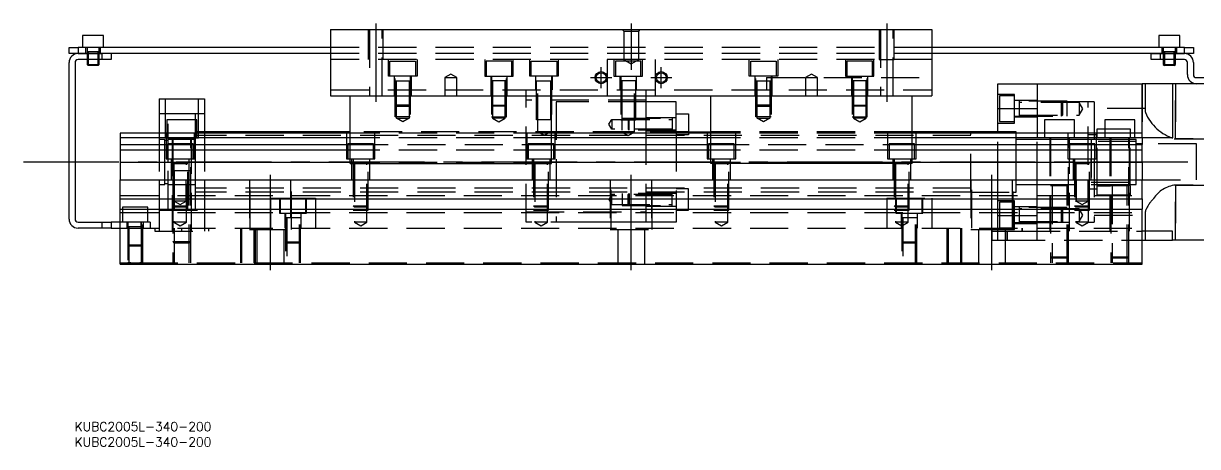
# Model space of a CAD drawing. Extents: x -15 to 582, y -307 to 112.
# Drawn here: x -15.2 to 375.4, y -307.1 to -166.6 of the extents above; entities that cross this region are included whole.
import ezdxf

# ---------------------------------------------------------------- set-up
doc = ezdxf.new("R2010")
doc.units = 0
doc.linetypes.add('CENTER', pattern=[50.8, 31.75, -6.35, 6.35, -6.35])
doc.linetypes.add('DASHED', pattern=[19.05, 12.7, -6.35])
doc.layers.get('0').update_dxf_attribs({"linetype": 'CONTINUOUS'})
doc.layers.add('CENTER', color=1, linetype='CENTER')
doc.styles.get("Standard").update_dxf_attribs({"font": 'txt.shx', "height": 3, "bigfont": 'bigfont.shx'})

# ---------------------------------------------------------------- blocks, each defined once
blk = doc.blocks.new('*U2')
at = {"color": 7, "linetype": 'CONTINUOUS'}
blk.add_text('KUBC2005L-340-200', height=3, dxfattribs=at).set_placement((1.83, -307.13))
blk = doc.blocks.new('*U3')
at = {"color": 7, "linetype": 'CONTINUOUS'}
blk.add_text('KUBC2005L-340-200', height=3, dxfattribs=at).set_placement((1.83, -302.01))

msp = doc.modelspace()

# ---------------------------------------------------------------- linework, layer by layer
at = {"color": 7, "linetype": 'CONTINUOUS'}
for p, q in [((11.5, -170.55), (4.5, -170.55)), ((4.5, -170.55), (4.5, -174.55)), ((11.5, -174.55), (11.5, -170.55)), ((87, -168.55), (87, -190.55)), ((87, -168.55), (287, -168.55)), ((287, -168.55), (287, -190.55)), ((369.505, -170.55), (362.505, -170.55)), ((362.505, -170.55), (362.505, -174.55)), ((369.505, -174.55), (369.505, -170.55)), ((0, -176.55), (0, -174.55)), ((0, -174.55), (3, -174.55)), ((3, -174.55), (3, -176.55)), ((87, -174.55), (3, -174.55)), ((371, -174.55), (287, -174.55)), ((371.005, -176.55), (371.005, -174.55)), ((371.005, -174.55), (374.005, -174.55)), ((374.005, -174.55), (374.005, -176.55)), ((3, -176.55), (0, -176.55)), ((0, -231.55), (0, -179.55)), ((2, -179.55), (2, -231.55)), ((11, -176.55), (3, -176.55)), ((3, -176.55), (11, -176.55)), ((11, -178.55), (3, -178.55)), ((6, -178.55), (6, -180.2)), ((6.35, -178.55), (6.35, -180.55)), ((9.65, -180.55), (9.65, -178.55)), ((10, -180.2), (10, -178.55)), ((87, -176.55), (11, -176.55)), ((11, -178.55), (11, -176.55)), ((14, -178.55), (11, -178.55)), ((14, -176.55), (14, -178.55)), ((363, -176.55), (287, -176.55)), ((360.005, -178.55), (360.005, -176.55)), ((363.005, -178.55), (360.005, -178.55)), ((363.005, -176.55), (363.005, -178.55)), ((363.005, -176.55), (371.005, -176.55)), ((371.005, -176.55), (363.005, -176.55)), ((371.005, -178.55), (363.005, -178.55)), ((364.005, -178.55), (364.005, -180.2)), ((364.355, -178.55), (364.355, -180.55)), ((367.655, -180.55), (367.655, -178.55)), ((368.005, -180.2), (368.005, -178.55)), ((374.005, -176.55), (371.005, -176.55)), ((372.005, -183.55), (372.005, -179.55)), ((374.005, -179.55), (374.005, -183.55)), ((6, -180.2), (10, -180.2)), ((6, -180.2), (6.35, -180.55)), ((9.65, -180.55), (6.35, -180.55)), ((9.65, -180.55), (10, -180.2)), ((364.005, -180.2), (368.005, -180.2)), ((364.005, -180.2), (364.355, -180.55)), ((367.655, -180.55), (364.355, -180.55)), ((367.655, -180.55), (368.005, -180.2)), ((309.005, -186.55), (322.005, -186.55)), ((309.005, -194.76658), (309.005, -186.55)), ((322.005, -186.55), (322.005, -203.05)), ((322.005, -186.55), (357.005, -186.55)), ((357.005, -203.05), (357.005, -186.55)), ((367.005, -186.55), (357.005, -186.55)), ((375.005, -186.55), (367.005, -186.55)), ((367.005, -186.55), (367.005, -204.55)), ((375.005, -184.55), (383.005, -184.55)), ((383.005, -186.55), (375.005, -186.55)), ((87, -190.55), (287, -190.55)), ((93.5, -213.05), (93.5, -190.55)), ((160.5, -213.05), (160.5, -190.55)), ((192, -203.05), (192, -190.55)), ((213.5, -213.05), (213.5, -190.55)), ((280.5, -213.05), (280.5, -190.55)), ((30, -191.55), (45, -191.55)), ((30, -191.55), (30, -203.05)), ((45, -191.55), (45, -203.05)), ((202, -192.55), (192, -192.55)), ((192, -203.05), (192, -192.55)), ((202, -203.05), (202, -192.55)), ((309.005, -194.76658), (322.005, -194.76658)), ((309.005, -203.05), (309.005, -194.76658)), ((202, -196.55), (206, -196.55)), ((206, -196.55), (206, -203.05)), ((334.505, -198.55), (324.505, -198.55)), ((324.505, -198.55), (324.505, -203.05)), ((334.505, -203.05), (334.505, -198.55)), ((354.505, -198.55), (344.505, -198.55)), ((344.505, -198.55), (344.505, -203.05)), ((354.505, -203.05), (354.505, -198.55)), ((93.5, -203.05), (17, -203.05)), ((17, -203.05), (17, -204.589608)), ((93.5, -202.55), (45, -202.55)), ((213.5, -203.05), (160.5, -203.05)), ((206, -202.55), (213.5, -202.55)), ((300, -202.55), (280.5, -202.55)), ((357, -203.05), (280.5, -203.05)), ((300.005, -202.55), (300, -202.55)), ((300.005, -202.55), (300.005, -203.05)), ((309.005, -202.55), (300.005, -202.55)), ((300.01, -202.55), (300.005, -202.55)), ((357.005, -204.589608), (357.005, -203.05)), ((93.5, -204.589608), (17, -204.589608)), ((17, -204.589608), (17, -206.710392)), ((17, -206.710392), (93.5, -206.710392)), ((17, -206.710392), (17, -208.620532)), ((213.5, -204.589608), (160.5, -204.589608)), ((160.5, -206.710392), (213.5, -206.710392)), ((357, -204.589608), (280.5, -204.589608)), ((280.5, -206.710392), (357, -206.710392)), ((367.005, -204.55), (357.005, -204.55)), ((357.005, -204.589608), (357.005, -206.710392)), ((357.005, -208.620532), (357.005, -206.710392)), ((93.5, -208.620532), (17, -208.620532)), ((17, -208.620532), (17, -212.731934)), ((213.5, -208.620532), (160.5, -208.620532)), ((357, -208.620532), (280.5, -208.620532)), ((357.005, -212.731934), (357.005, -208.620532)), ((17, -212.731934), (17, -218.55)), ((93.5, -212.731934), (17, -212.731934)), ((93.5, -213.05), (160.5, -213.05)), ((213.5, -212.731934), (160.5, -212.731934)), ((280.5, -213.05), (213.5, -213.05)), ((357, -212.731934), (280.5, -212.731934)), ((357.005, -212.731934), (357.005, -218.55)), ((17, -224.85), (17, -218.55)), ((17, -218.55), (357, -218.55)), ((357.005, -224.85), (357.005, -218.55)), ((17, -224.85), (357, -224.85)), ((17, -228.25), (17, -224.85)), ((357.005, -224.85), (357.005, -228.25)), ((17, -246.55), (17, -228.25)), ((17, -228.25), (357, -228.25)), ((357.005, -246.55), (357.005, -228.25)), ((3, -232.55), (11, -232.55)), ((11, -234.55), (11, -232.55)), ((11, -232.55), (14, -232.55)), ((14, -232.55), (14, -234.55)), ((17, -232.55), (14, -232.55)), ((11, -234.55), (3, -234.55)), ((14, -234.55), (11, -234.55)), ((14, -234.55), (17, -234.55)), ((367.005, -235.55), (357.005, -235.55)), ((367.005, -238.55), (367.005, -235.55)), ((357.005, -238.55), (367.005, -238.55)), ((403.005, -238.55), (367.005, -238.55)), ((17, -246.55), (357, -246.55))]:
    msp.add_line(p, q, dxfattribs=at)
at = {"color": 3, "linetype": 'DASHED'}
for p, q in [((99.500006, -168.55), (99.500006, -178.55)), ((99.9, -168.55), (99.9, -190.55)), ((104.1, -190.55), (104.1, -168.55)), ((104.499994, -178.55), (104.499994, -168.55)), ((184.5, -169.05), (184, -168.55)), ((184.5, -169.05), (184.5, -178.55)), ((184.5, -169.05), (189.5, -169.05)), ((189.5, -169.05), (190, -168.55)), ((189.5, -178.55), (189.5, -169.05)), ((269.500006, -168.55), (269.500006, -178.55)), ((269.9, -168.55), (269.9, -190.55)), ((274.1, -190.55), (274.1, -168.55)), ((274.499994, -178.55), (274.499994, -168.55)), ((5.5, -174.55), (5.5, -176.55)), ((6, -174.55), (6, -178.55)), ((10, -178.55), (10, -174.55)), ((10.5, -176.55), (10.5, -174.55)), ((287, -174.55), (87, -174.55)), ((363.505, -174.55), (363.505, -176.55)), ((364.005, -174.55), (364.005, -178.55)), ((368.005, -178.55), (368.005, -174.55)), ((368.505, -176.55), (368.505, -174.55)), ((10.000006, -175.95), (5.999994, -175.95)), ((6.35, -175.95), (6.35, -178.55)), ((9.65, -178.55), (9.65, -175.95)), ((287, -176.55), (87, -176.55)), ((287, -178.55), (87, -178.55)), ((106.25, -184.05), (106.25, -178.55)), ((106.75, -179.05), (115.25, -179.05)), ((106.75, -184.05), (106.75, -179.05)), ((115.25, -179.05), (115.25, -184.05)), ((115.75, -178.55), (115.75, -184.05)), ((138.25, -178.55), (138.25, -184.05)), ((147.25, -179.05), (138.75, -179.05)), ((138.75, -179.05), (138.75, -184.05)), ((147.25, -184.05), (147.25, -179.05)), ((147.75, -184.05), (147.75, -178.55)), ((153.25, -184.05), (153.25, -178.55)), ((153.75, -179.05), (162.25, -179.05)), ((153.75, -184.05), (153.75, -179.05)), ((162.25, -179.05), (162.25, -184.05)), ((162.75, -178.55), (162.75, -184.05)), ((179, -178.55), (179, -190.55)), ((181.25, -178.55), (181.25, -184.05)), ((190.25, -179.05), (181.75, -179.05)), ((181.75, -179.05), (181.75, -184.05)), ((189.5, -178.55), (184.5, -178.55)), ((184.5, -178.55), (187, -179.993376)), ((187, -179.993376), (189.5, -178.55)), ((190.25, -184.05), (190.25, -179.05)), ((190.75, -184.05), (190.75, -178.55)), ((195, -178.55), (195, -190.55)), ((226.25, -184.05), (226.25, -178.55)), ((226.75, -179.05), (235.25, -179.05)), ((226.75, -184.05), (226.75, -179.05)), ((235.25, -179.05), (235.25, -184.05)), ((235.75, -178.55), (235.75, -184.05)), ((258.25, -178.55), (258.25, -184.05)), ((267.25, -179.05), (258.75, -179.05)), ((258.75, -179.05), (258.75, -184.05)), ((267.25, -184.05), (267.25, -179.05)), ((267.75, -184.05), (267.75, -178.55)), ((269.500006, -178.55), (274.499994, -178.55)), ((360.005, -176.55), (363.005, -176.55)), ((368.005006, -175.95), (364.004994, -175.95)), ((364.005006, -176.55), (364.005006, -178.55)), ((364.355, -175.95), (364.355, -178.55)), ((367.655, -178.55), (367.655, -175.95)), ((368.004994, -178.55), (368.004994, -176.55)), ((127, -183.3953), (125, -184.55)), ((129, -184.55), (127, -183.3953)), ((247, -183.3953), (245, -184.55)), ((249, -184.55), (247, -183.3953)), ((115.75, -184.05), (106.25, -184.05)), ((108.25, -190.55), (108.25, -184.05)), ((108.500006, -197.55), (108.499992, -184.05)), ((108.499994, -185.65), (113.500006, -185.65)), ((108.9, -198.05), (108.9, -185.65)), ((113.1, -185.65), (113.1, -198.05)), ((113.500008, -184.05), (113.499994, -197.55)), ((113.75, -184.05), (113.75, -190.55)), ((125, -184.55), (127, -184.55)), ((125, -184.55), (125, -190.55)), ((127, -184.55), (129, -184.55)), ((129, -190.55), (129, -184.55)), ((138.25, -184.05), (147.75, -184.05)), ((140.25, -184.05), (140.25, -190.55)), ((140.499992, -184.05), (140.500006, -197.55)), ((145.500006, -185.65), (140.499994, -185.65)), ((140.9, -185.65), (140.9, -198.05)), ((145.1, -198.05), (145.1, -185.65)), ((145.499994, -197.55), (145.500008, -184.05)), ((145.75, -190.55), (145.75, -184.05)), ((162.75, -184.05), (153.25, -184.05)), ((155.25, -188.55), (155.25, -184.05)), ((155.500006, -198.55), (155.499994, -184.05)), ((155.499995, -185.65), (160.500005, -185.65)), ((155.9, -202.55), (155.9, -185.65)), ((160.1, -185.65), (160.1, -202.55)), ((160.500006, -184.05), (160.499994, -198.55)), ((160.75, -184.05), (160.75, -188.55)), ((181.25, -184.05), (190.75, -184.05)), ((183.25, -184.05), (183.25, -188.55)), ((183.499994, -184.05), (183.500006, -198.55)), ((188.500005, -185.65), (183.499995, -185.65)), ((183.9, -185.65), (183.9, -202.55)), ((188.1, -202.55), (188.1, -185.65)), ((188.499994, -198.55), (188.500006, -184.05)), ((188.75, -188.55), (188.75, -184.05)), ((235.75, -184.05), (226.25, -184.05)), ((228.25, -190.55), (228.25, -184.05)), ((228.500006, -197.55), (228.499992, -184.05)), ((228.499994, -185.65), (233.500006, -185.65)), ((228.9, -198.05), (228.9, -185.65)), ((232, -184.55), (287, -184.55)), ((232, -184.55), (232, -188.55)), ((233.1, -185.65), (233.1, -198.05)), ((233.500008, -184.05), (233.499994, -197.55)), ((233.75, -184.05), (233.75, -190.55)), ((245, -184.55), (247, -184.55)), ((245, -184.55), (245, -190.55)), ((247, -184.55), (249, -184.55)), ((249, -190.55), (249, -184.55)), ((258.25, -184.05), (267.75, -184.05)), ((260.25, -184.05), (260.25, -190.55)), ((260.499992, -184.05), (260.500006, -197.55)), ((265.500006, -185.65), (260.499994, -185.65)), ((260.9, -185.65), (260.9, -198.05)), ((265.1, -198.05), (265.1, -185.65)), ((265.499994, -197.55), (265.500008, -184.05)), ((265.75, -190.55), (265.75, -184.05)), ((357.005, -186.55), (357.005, -203.05)), ((358.005, -186.55), (358.005, -195.844836)), ((368.005, -204.864786), (368.005, -186.55)), ((368.005, -186.55), (368.005, -204.864786)), ((87, -188.55), (287, -188.55)), ((152, -190.55), (152, -188.55)), ((152, -232.55), (152, -190.55)), ((192, -190.55), (192, -188.55)), ((314.505, -190.12233), (309.005, -190.12233)), ((309.505, -190.62233), (309.505, -194.87233)), ((314.505, -190.62233), (309.505, -190.62233)), ((314.505, -199.62233), (314.505, -190.12233)), ((32, -191.55), (32, -204.55)), ((43, -204.55), (43, -191.55)), ((113.5, -193.65), (108.5, -193.65)), ((108.9, -194.05), (108.5, -193.65)), ((108.9, -194.05), (113.1, -194.05)), ((113.5, -193.65), (113.1, -194.05)), ((140.5, -193.65), (145.5, -193.65)), ((140.5, -193.65), (140.9, -194.05)), ((145.1, -194.05), (140.9, -194.05)), ((145.1, -194.05), (145.5, -193.65)), ((192, -192.05), (152, -192.05)), ((162, -192.55), (162, -232.55)), ((192, -192.55), (162, -192.55)), ((233.5, -193.65), (228.5, -193.65)), ((228.9, -194.05), (228.5, -193.65)), ((228.9, -194.05), (233.1, -194.05)), ((233.5, -193.65), (233.1, -194.05)), ((260.5, -193.65), (265.5, -193.65)), ((260.5, -193.65), (260.9, -194.05)), ((265.1, -194.05), (260.9, -194.05)), ((265.1, -194.05), (265.5, -193.65)), ((309.505, -194.87233), (309.505, -199.12233)), ((322.005, -192.12233), (314.505, -192.12233)), ((332.005, -192.372336), (314.505, -192.372336)), ((316.105, -192.372326), (316.105, -197.372336)), ((336.005, -192.77233), (316.105, -192.77233)), ((339.005, -192.55), (322.005, -192.55)), ((330.105, -194.87233), (330.105, -192.37233)), ((330.505, -192.77233), (330.105, -192.37233)), ((330.105, -197.37233), (330.105, -194.87233)), ((330.505, -192.77233), (330.505, -194.87233)), ((330.505, -194.87233), (330.505, -196.97233)), ((332.005, -197.372326), (332.005, -192.372336)), ((336.005, -192.77233), (336.005, -194.87233)), ((337.217436, -194.87233), (336.005, -192.77233)), ((336.005, -194.87233), (336.005, -196.97233)), ((336.005, -196.97233), (337.217436, -194.87233)), ((339.105, -232.55), (339.005, -192.55)), ((341.005, -192.55), (339.005, -192.55)), ((341.005, -192.55), (341.005, -232.55)), ((358.005, -194.8), (341.005, -194.8)), ((33, -196.55), (30, -196.55)), ((42.5, -198.55), (32.5, -198.55)), ((32.5, -198.55), (32.5, -204.55)), ((33, -212.55), (33, -196.55)), ((42, -196.55), (33, -196.55)), ((42, -198.55), (42, -196.55)), ((45, -196.55), (42, -196.55)), ((42, -203.05), (42, -198.55)), ((42.5, -203.05), (42.5, -198.55)), ((113.499994, -197.55), (108.500006, -197.55)), ((108.9, -198.05), (113.1, -198.05)), ((111, -199.262436), (108.9, -198.05)), ((113.1, -198.05), (111, -199.262436)), ((140.500006, -197.55), (145.499994, -197.55)), ((145.1, -198.05), (140.9, -198.05)), ((140.9, -198.05), (143, -199.262436)), ((143, -199.262436), (145.1, -198.05)), ((160.499994, -198.55), (155.500006, -198.55)), ((179.547372, -200.05), (180.5, -198.4)), ((180.5, -198.4), (180.5, -201.7)), ((180.5, -198.4), (200.6, -198.4)), ((183.500006, -198.55), (188.499994, -198.55)), ((184, -200.25), (184, -198.050006)), ((184, -198.050006), (202, -198.050006)), ((186, -198.4), (186.35, -198.05)), ((186, -198.4), (186, -200.25)), ((186.35, -200.25), (186.35, -198.05)), ((192, -197.8), (202, -197.8)), ((200.6, -198.049994), (200.6, -202.050006)), ((233.499994, -197.55), (228.500006, -197.55)), ((228.9, -198.05), (233.1, -198.05)), ((231, -199.262436), (228.9, -198.05)), ((233.1, -198.05), (231, -199.262436)), ((260.500006, -197.55), (265.499994, -197.55)), ((265.1, -198.05), (260.9, -198.05)), ((260.9, -198.05), (263, -199.262436)), ((263, -199.262436), (265.1, -198.05)), ((309.505, -199.12233), (314.505, -199.12233)), ((314.505, -197.372326), (332.005, -197.372326)), ((314.505, -197.62233), (322.005, -197.62233)), ((316.105, -196.97233), (336.005, -196.97233)), ((330.105, -197.37233), (330.505, -196.97233)), ((358.005, -195.844836), (358.04124, -196.174956)), ((30, -203.05), (30, -218.55)), ((32.25, -203.05), (32.25, -211.55)), ((41.75, -211.55), (41.75, -203.05)), ((45, -202.55), (42, -202.55)), ((42, -204.589608), (42, -203.05)), ((42.5, -204.55), (42.5, -203.05)), ((45, -203.05), (45, -218.55)), ((92.25, -203.05), (92.25, -211.55)), ((206, -202.55), (93.5, -202.55)), ((160.5, -203.05), (93.5, -203.05)), ((101.75, -211.55), (101.75, -203.05)), ((152.25, -203.05), (152.25, -211.55)), ((155.9, -202.55), (160.1, -202.55)), ((158, -203.762436), (155.9, -202.55)), ((160.1, -202.55), (158, -203.762436)), ((161.75, -211.55), (161.75, -203.05)), ((180.5, -201.7), (179.547372, -200.05)), ((200.6, -201.7), (180.5, -201.7)), ((188.1, -202.55), (183.9, -202.55)), ((183.9, -202.55), (186, -203.762436)), ((184, -202.049994), (184, -200.25)), ((202, -202.049994), (184, -202.049994)), ((186, -200.25), (186, -201.7)), ((186.35, -202.05), (186, -201.7)), ((186, -203.762436), (188.1, -202.55)), ((186.35, -202.05), (186.35, -200.25)), ((202, -202.3), (192, -202.3)), ((192, -232.55), (192, -203.05)), ((192, -232.55), (192, -203.05)), ((202, -203.05), (202, -232.55)), ((206, -203.05), (206, -203.55)), ((212.25, -203.05), (212.25, -211.55)), ((280.5, -202.55), (213.5, -202.55)), ((280.5, -203.05), (213.5, -203.05)), ((221.75, -211.55), (221.75, -203.05)), ((272.25, -203.05), (272.25, -211.55)), ((281.75, -211.55), (281.75, -203.05)), ((300.005, -202.550502), (300.005, -202.55)), ((300.005, -222.55), (300.005, -203.047168)), ((309.005, -199.62233), (314.505, -199.62233)), ((315.005, -202.55), (309.005, -202.55)), ((309.005, -218.55), (309.005, -203.05)), ((315.005, -203.05), (315.005, -202.55)), ((315.005, -212.55), (315.005, -203.05)), ((322.005, -203.05), (322.005, -204.55)), ((324.505, -203.05), (324.505, -204.55)), ((332.25, -203.05), (332.25, -211.55)), ((334.505, -204.55), (334.505, -203.05)), ((341.75, -211.55), (341.75, -203.05)), ((342.005, -201.55), (353.005, -201.55)), ((342.005, -203.05), (342.005, -201.55)), ((342.005, -204.55), (342.005, -203.05)), ((344.505, -203.05), (344.505, -204.55)), ((353.005, -201.55), (353.005, -203.05)), ((353.005, -203.05), (353.005, -204.55)), ((354.505, -204.55), (354.505, -203.05)), ((31.85, -205.05), (30, -205.05)), ((31.85, -212.55), (31.85, -205.05)), ((33, -205.4), (31.85, -205.4)), ((32, -204.55), (43, -204.55)), ((41.25, -206.55), (32.75, -206.55)), ((32.75, -206.55), (32.75, -211.55)), ((40.5, -205.05), (33, -205.05)), ((34.25, -204.55), (34.25, -235.55)), ((34.500006, -204.55), (34.500006, -246.05)), ((40.499994, -246.05), (40.499994, -204.55)), ((42, -205.05), (40.5, -205.05)), ((40.75, -235.55), (40.75, -204.55)), ((41.25, -211.55), (41.25, -206.55)), ((300, -203.8), (42, -203.8)), ((42, -212.55), (42, -204.589608)), ((101.25, -206.55), (92.75, -206.55)), ((92.75, -206.55), (92.75, -211.55)), ((160.5, -204.589608), (93.5, -204.589608)), ((93.5, -206.710392), (160.5, -206.710392)), ((101.25, -211.55), (101.25, -206.55)), ((161.25, -206.55), (152.75, -206.55)), ((152.75, -206.55), (152.75, -211.55)), ((161.25, -211.55), (161.25, -206.55)), ((206, -203.55), (202, -203.55)), ((221.25, -206.55), (212.75, -206.55)), ((212.75, -206.55), (212.75, -211.55)), ((280.5, -204.589608), (213.5, -204.589608)), ((213.5, -206.710392), (280.5, -206.710392)), ((221.25, -211.55), (221.25, -206.55)), ((281.25, -206.55), (272.75, -206.55)), ((272.75, -206.55), (272.75, -211.55)), ((281.25, -211.55), (281.25, -206.55)), ((322.005, -205.05), (315.005, -205.05)), ((322.005, -218.55), (322.005, -204.55)), ((357.005, -204.55), (322.005, -204.55)), ((326.505, -205.05), (322.005, -205.05)), ((326.255, -204.55), (326.255, -235.55)), ((326.504923, -204.55), (326.505006, -246.05)), ((332.505, -205.05), (326.505, -205.05)), ((332.504994, -246.05), (332.505077, -204.55)), ((339.005, -205.05), (332.505, -205.05)), ((341.25, -206.55), (332.75, -206.55)), ((332.75, -206.55), (332.75, -211.55)), ((332.755, -206.55), (332.755, -204.55)), ((342.005, -203.55), (339.005, -203.55)), ((340.005, -205.05), (339.005, -205.05)), ((340.005, -205.05), (340, -220.05)), ((355.005, -205.8), (340.00475, -205.8)), ((342.005, -205.05), (340.005, -205.05)), ((341.25, -211.55), (341.25, -206.55)), ((342.005, -220.55), (342.005, -204.55)), ((346.505, -205.05), (342.005, -205.05)), ((346.255, -204.55), (346.255, -235.55)), ((346.504923, -204.55), (346.505006, -246.05)), ((352.505, -205.05), (346.505, -205.05)), ((352.504994, -246.05), (352.505077, -204.55)), ((353.005, -205.05), (352.505, -205.05)), ((352.755, -235.55), (352.755, -204.55)), ((353.005, -220.55), (353.005, -204.55)), ((355.005, -205.05), (353.005, -205.05)), ((355.005, -212.55), (355.005, -205.05)), ((357.005, -206.55), (355.005, -206.55)), ((375.005, -206.55), (357.005, -206.55)), ((367.621488, -204.849422), (368.005, -204.864786)), ((393.005, -204.864786), (368.005, -204.864786)), ((368.005, -204.864786), (393.005, -204.864786)), ((375.005, -212.55), (375.005, -206.55)), ((160.5, -208.620532), (93.5, -208.620532)), ((280.5, -208.620532), (213.5, -208.620532)), ((31.85, -220.05), (31.85, -212.55)), ((32.25, -211.55), (41.75, -211.55)), ((33, -228.25), (33, -212.55)), ((34, -211.55), (34, -218.55)), ((34, -211.55), (34, -218.55)), ((39.500006, -213.15), (34.499994, -213.15)), ((34.500006, -211.55), (34.500006, -228.55)), ((34.9, -213.15), (34.9, -232.55)), ((39.1, -232.55), (39.1, -213.15)), ((39.499994, -228.55), (39.499994, -211.55)), ((40, -218.55), (40, -211.55)), ((42, -218.55), (42, -212.55)), ((92.25, -211.55), (101.75, -211.55)), ((160.5, -212.731934), (93.5, -212.731934)), ((94, -211.55), (94, -218.55)), ((99.500006, -213.15), (94.499994, -213.15)), ((94.500006, -211.55), (94.500006, -228.55)), ((94.9, -213.15), (94.9, -232.55)), ((99.1, -232.55), (99.1, -213.15)), ((99.499994, -228.55), (99.499994, -211.55)), ((100, -218.55), (100, -211.55)), ((152.25, -211.55), (161.75, -211.55)), ((154, -211.55), (154, -218.55)), ((159.500006, -213.15), (154.499994, -213.15)), ((154.500006, -211.55), (154.500006, -228.55)), ((154.9, -213.15), (154.9, -232.55)), ((159.1, -232.55), (159.1, -213.15)), ((159.499994, -228.55), (159.499994, -211.55)), ((160, -218.55), (160, -211.55)), ((212.25, -211.55), (221.75, -211.55)), ((280.5, -212.731934), (213.5, -212.731934)), ((214, -211.55), (214, -218.55)), ((219.500006, -213.15), (214.499994, -213.15)), ((214.500006, -211.55), (214.500006, -228.55)), ((214.9, -213.15), (214.9, -232.55)), ((219.1, -232.55), (219.1, -213.15)), ((219.499994, -228.55), (219.499994, -211.55)), ((220, -218.55), (220, -211.55)), ((272.25, -211.55), (281.75, -211.55)), ((274, -211.55), (274, -218.55)), ((279.500006, -213.15), (274.499994, -213.15)), ((274.500006, -211.55), (274.500006, -228.55)), ((274.9, -213.15), (274.9, -232.55)), ((279.1, -232.55), (279.1, -213.15)), ((279.499994, -228.55), (279.499994, -211.55)), ((280, -218.55), (280, -211.55)), ((300.005, -212.750066), (300.005, -212.349938)), ((315.005, -218.55), (315.005, -212.55)), ((332.25, -211.55), (341.75, -211.55)), ((332.755, -235.55), (332.755, -211.55)), ((334, -211.55), (334, -218.55)), ((339.500006, -213.15), (334.499994, -213.15)), ((334.500006, -211.55), (334.500006, -228.55)), ((334.9, -213.15), (334.9, -232.55)), ((339.1, -232.55), (339.1, -213.15)), ((339.499994, -228.55), (339.499994, -211.55)), ((340, -218.55), (340, -211.55)), ((355.005, -220.05), (355.005, -212.55)), ((375.005, -218.55), (375.005, -212.55)), ((30, -218.55), (30, -224.85)), ((40.500006, -215.55), (34.499994, -215.55)), ((35, -215.55), (35, -246.05)), ((35, -218.55), (35, -225.55)), ((39, -225.55), (39, -218.55)), ((40, -246.05), (40, -215.55)), ((42, -224.85), (42, -218.55)), ((45, -218.55), (45, -224.85)), ((60, -218.55), (60, -235.05)), ((60.291796, -234.55), (60.291796, -218.55)), ((73.708204, -218.55), (73.708204, -234.55)), ((74, -235.05), (74, -218.55)), ((180, -218.55), (180, -235.05)), ((180.291796, -234.55), (180.291796, -218.55)), ((193.708204, -218.55), (193.708204, -234.55)), ((194, -235.05), (194, -218.55)), ((300, -218.55), (300, -235.05)), ((300.291796, -234.55), (300.291796, -218.55)), ((309.005, -224.85), (309.005, -218.55)), ((313.708204, -218.55), (313.708204, -234.55)), ((313.713204, -218.55), (313.713204, -224.85)), ((314, -235.05), (314, -218.55)), ((314.005, -235.05), (314.005, -218.55)), ((315.005, -222.55), (315.005, -218.55)), ((322.005, -224.85), (322.005, -218.55)), ((335.005, -218.55), (335.005, -225.55)), ((339.005, -225.55), (339.005, -218.55)), ((357.005, -218.55), (375.005, -218.55)), ((30, -220.05), (31.85, -220.05)), ((31.85, -219.7), (33, -219.7)), ((33, -220.05), (40.5, -220.05)), ((40.5, -220.05), (42, -220.05)), ((300, -221.3), (42, -221.3)), ((300, -222.55), (42, -222.55)), ((206, -221.55), (202, -221.55)), ((206, -224.85), (206, -221.55)), ((300, -222.55), (300.005, -222.55)), ((300.005, -222.55), (300.296796, -222.55)), ((300.005, -222.55), (313.713204, -222.55)), ((300.005, -222.55), (300.01, -222.55)), ((313.713204, -222.55), (315.005, -222.55)), ((315.005, -220.05), (322.005, -220.05)), ((322.005, -220.05), (340.01, -220.05)), ((332.505006, -220.55), (326.504994, -220.55)), ((327.005, -220.55), (327.005, -246.05)), ((332.005, -246.05), (332.005, -220.55)), ((339.005, -221.55), (342.005, -221.55)), ((340, -220.05), (353.005, -220.05)), ((340.005, -219.3), (355.005, -219.3)), ((340.01, -220.05), (353.005, -220.05)), ((342.005, -220.55), (346.40499, -220.55)), ((342.005, -223.55), (342.005, -220.55)), ((352.505006, -220.55), (346.504994, -220.55)), ((347.005, -220.55), (347.005, -246.05)), ((352.005, -246.05), (352.005, -220.55)), ((353.005, -220.05), (355.005, -220.05)), ((353.005, -220.55), (353.005, -223.55)), ((368.005, -220.235214), (393.005, -220.235214)), ((393.005, -220.235214), (368.005, -220.235214)), ((368.005, -238.55), (368.005, -220.235214)), ((368.005, -220.235214), (368.005, -238.55)), ((17, -223.7), (357, -223.7)), ((30, -224.85), (30, -228.25)), ((39, -225.55), (35, -225.55)), ((35, -225.55), (37, -226.7047)), ((37, -226.7047), (39, -225.55)), ((42, -228.25), (42, -224.85)), ((45, -224.85), (45, -228.25)), ((67, -224.55), (67, -224.85)), ((67, -224.55), (73.708204, -224.55)), ((67, -224.85), (67, -228.25)), ((70, -224.55), (70, -229.55)), ((70.25, -224.55), (70.25, -224.85)), ((70.25, -224.85), (70.25, -228.25)), ((73.708204, -224.55), (82, -224.55)), ((78.75, -224.85), (78.75, -224.55)), ((78.75, -228.25), (78.75, -224.85)), ((79, -229.55), (79, -224.55)), ((82, -224.55), (82, -224.85)), ((82, -224.85), (82, -228.25)), ((180.5, -223.4), (179.547372, -225.05)), ((179.547372, -225.05), (180.5, -226.7)), ((180.5, -226.7), (180.5, -223.4)), ((200.6, -223.4), (180.5, -223.4)), ((184, -223.050006), (184, -224.85)), ((202, -223.050006), (184, -223.050006)), ((184, -224.85), (184, -227.049994)), ((186.35, -223.05), (186, -223.4)), ((186, -224.85), (186, -223.4)), ((186, -226.7), (186, -224.85)), ((186.35, -223.05), (186.35, -224.85)), ((186.35, -224.85), (186.35, -227.05)), ((202, -222.8), (192, -222.8)), ((200.6, -227.050006), (200.6, -223.049994)), ((206, -228.25), (206, -224.85)), ((272, -224.55), (272, -234.55)), ((272, -224.55), (287, -224.55)), ((275, -229.55), (275, -224.55)), ((275.25, -229.55), (275.25, -224.55)), ((283.75, -229.55), (283.75, -224.55)), ((284, -229.55), (284, -224.55)), ((287, -224.55), (287, -234.55)), ((309.005, -228.25), (309.005, -224.85)), ((314.505, -225.47767), (309.005, -225.47767)), ((309.505, -225.97767), (309.505, -228.25)), ((313.713204, -225.97767), (309.505, -225.97767)), ((313.713204, -224.85), (313.713204, -228.25)), ((314.505, -225.97767), (313.713204, -225.97767)), ((314.505, -234.97767), (314.505, -225.47767)), ((322.005, -228.25), (322.005, -224.85)), ((339.005, -225.55), (335.005, -225.55)), ((335.005, -225.55), (337.005, -226.7047)), ((337.005, -226.7047), (339.005, -225.55)), ((353.005, -223.55), (342.005, -223.55)), ((17, -229.4), (357, -229.4)), ((26.25, -227.55), (17.75, -227.55)), ((17.75, -227.55), (17.75, -228.25)), ((17.75, -228.25), (17.75, -232.55)), ((26.25, -228.25), (26.25, -227.55)), ((26.25, -232.55), (26.25, -228.25)), ((30, -228.25), (30, -235.55)), ((30, -228.55), (45, -228.55)), ((33, -228.55), (33, -228.25)), ((34.5, -227.15), (39.5, -227.15)), ((34.5, -227.15), (34.9, -227.55)), ((34.500006, -228.55), (39.499994, -228.55)), ((39.1, -227.55), (34.9, -227.55)), ((39.1, -227.55), (39.5, -227.15)), ((45, -228.25), (45, -235.55)), ((67, -228.25), (67, -234.55)), ((70, -229.55), (79, -229.55)), ((70.25, -228.25), (70.25, -229.55)), ((71.75, -229.55), (71.75, -234.55)), ((71.999996, -229.55), (72.000006, -246.05)), ((76.999994, -246.05), (77.000004, -229.55)), ((77.25, -234.55), (77.25, -229.55)), ((78.75, -229.55), (78.75, -228.25)), ((82, -228.25), (82, -234.55)), ((94.5, -227.15), (99.5, -227.15)), ((94.5, -227.15), (94.9, -227.55)), ((94.500006, -228.55), (99.499994, -228.55)), ((99.1, -227.55), (94.9, -227.55)), ((99.1, -227.55), (99.5, -227.15)), ((152, -229.17077), (192, -229.17077)), ((154.5, -227.15), (159.5, -227.15)), ((154.5, -227.15), (154.9, -227.55)), ((154.500006, -228.55), (159.499994, -228.55)), ((159.1, -227.55), (154.9, -227.55)), ((159.1, -227.55), (159.5, -227.15)), ((180.5, -226.7), (200.6, -226.7)), ((184, -227.049994), (202, -227.049994)), ((186, -226.7), (186.35, -227.05)), ((192, -227.3), (202, -227.3)), ((202, -228.55), (206, -228.55)), ((206, -228.55), (206, -228.25)), ((214.5, -227.15), (219.5, -227.15)), ((214.5, -227.15), (214.9, -227.55)), ((214.500006, -228.55), (219.499994, -228.55)), ((219.1, -227.55), (214.9, -227.55)), ((219.1, -227.55), (219.5, -227.15)), ((274.5, -227.15), (279.5, -227.15)), ((274.5, -227.15), (274.9, -227.55)), ((274.500006, -228.55), (279.499994, -228.55)), ((279.1, -227.55), (274.9, -227.55)), ((275, -229.55), (284, -229.55)), ((276.75, -229.55), (276.75, -234.55)), ((276.999996, -229.55), (277.000006, -246.05)), ((279.1, -227.55), (279.5, -227.15)), ((281.999994, -246.05), (282.000004, -229.55)), ((282.25, -234.55), (282.25, -229.55)), ((309.005, -230.33342), (309.005, -228.25)), ((309.005, -230.33342), (313.713204, -230.33342)), ((309.005, -234.55), (309.005, -230.33342)), ((309.505, -228.25), (309.505, -230.22767)), ((309.505, -230.22767), (309.505, -234.47767)), ((313.713204, -228.25), (313.713204, -234.55)), ((313.713204, -230.33342), (322.005, -230.33342)), ((322.005, -227.47767), (314.505, -227.47767)), ((332.005, -227.727674), (314.505, -227.727674)), ((316.105, -227.727664), (316.105, -232.727674)), ((336.005, -228.12767), (316.105, -228.12767)), ((322.005, -235.55), (322.005, -228.25)), ((330.105, -228.25), (330.105, -227.72767)), ((330.505, -228.12767), (330.105, -227.72767)), ((330.105, -230.22767), (330.105, -228.25)), ((330.105, -232.72767), (330.105, -230.22767)), ((330.505, -228.12767), (330.505, -228.25)), ((330.505, -228.25), (330.505, -230.22767)), ((330.505, -230.22767), (330.505, -232.32767)), ((334.5, -227.15), (339.5, -227.15)), ((334.5, -227.15), (334.9, -227.55)), ((334.500006, -228.55), (339.499994, -228.55)), ((339.1, -227.55), (334.9, -227.55)), ((336.005, -228.12767), (336.005, -230.22767)), ((337.217436, -230.22767), (336.005, -228.12767)), ((336.005, -230.22767), (336.005, -232.32767)), ((336.005, -232.32767), (337.217436, -230.22767)), ((339.1, -227.55), (339.5, -227.15)), ((341.005, -230.3), (358.005, -230.3)), ((358.03314, -228.966646), (358.005, -229.255164)), ((358.005, -229.255164), (358.005, -238.55)), ((358.124076, -228.619652), (358.03314, -228.966646)), ((27, -232.55), (17, -232.55)), ((19.25, -232.55), (19.25, -234.55)), ((24.500006, -234.15), (19.499994, -234.15)), ((19.500006, -232.55), (19.500006, -246.05)), ((19.9, -234.15), (19.9, -246.05)), ((24, -234.55), (24, -232.55)), ((24, -232.55), (24, -234.55)), ((24.1, -246.05), (24.1, -234.15)), ((24.499994, -246.05), (24.499994, -232.55)), ((24.75, -234.55), (24.75, -232.55)), ((27, -232.55), (27, -234.55)), ((39.1, -232.55), (34.9, -232.55)), ((34.9, -232.55), (37, -233.762436)), ((37, -233.762436), (39.1, -232.55)), ((77.000006, -231.15), (72, -231.15)), ((72.4, -231.15), (72.4, -246.05)), ((76.6, -246.05), (76.6, -231.15)), ((99.1, -232.55), (94.9, -232.55)), ((94.9, -232.55), (97, -233.762436)), ((97, -233.762436), (99.1, -232.55)), ((192, -232.55), (152, -232.55)), ((159.1, -232.55), (154.9, -232.55)), ((154.9, -232.55), (157, -233.762436)), ((157, -233.762436), (159.1, -232.55)), ((202, -232.55), (162, -232.55)), ((219.1, -232.55), (214.9, -232.55)), ((214.9, -232.55), (217, -233.762436)), ((217, -233.762436), (219.1, -232.55)), ((279.1, -232.55), (274.9, -232.55)), ((274.9, -232.55), (277, -233.762436)), ((282.000006, -231.15), (276.999994, -231.15)), ((282.000006, -231.15), (276.999994, -231.15)), ((277, -233.762436), (279.1, -232.55)), ((277.4, -231.15), (277.4, -246.05)), ((281.6, -246.05), (281.6, -231.15)), ((314.505, -232.727664), (332.005, -232.727664)), ((314.505, -232.97767), (322.005, -232.97767)), ((316.105, -232.32767), (336.005, -232.32767)), ((322.005, -232.55), (326.505, -232.55)), ((327.005, -232.55), (330.28267, -232.55)), ((330.105, -232.72767), (330.505, -232.32767)), ((330.28267, -232.55), (332.005, -232.55)), ((332.005, -232.55), (332.505, -232.55)), ((339.1, -232.55), (334.9, -232.55)), ((334.9, -232.55), (337, -233.762436)), ((337, -233.762436), (339.1, -232.55)), ((339.105, -232.55), (341.005, -232.55)), ((17, -234.55), (357, -234.55)), ((28.5, -234.55), (28.5, -235.55)), ((28.5, -235.55), (46.5, -235.55)), ((37.5, -235.55), (37.5, -234.55)), ((37.5, -235.55), (37.5, -234.55)), ((46.5, -235.55), (46.5, -234.55)), ((57.000006, -234.55), (57.000006, -246.05)), ((57.4, -234.55), (57.4, -246.05)), ((60, -235.05), (74, -235.05)), ((61.6, -246.05), (61.6, -234.55)), ((61.999994, -246.05), (61.999994, -234.55)), ((62.5, -235.05), (62.5, -246.55)), ((71.5, -246.55), (71.5, -235.05)), ((180, -235.05), (194, -235.05)), ((182.5, -235.05), (182.5, -246.55)), ((191.5, -246.55), (191.5, -235.05)), ((292.000006, -234.55), (292.000006, -246.05)), ((292.4, -234.55), (292.4, -246.05)), ((296.6, -246.05), (296.6, -234.55)), ((296.999994, -246.05), (296.999994, -234.55)), ((300, -235.05), (314, -235.05)), ((302.5, -235.05), (302.5, -246.55)), ((307.005, -234.55), (307.005, -235.55)), ((307.005, -235.55), (317.005, -235.55)), ((307.005, -235.55), (307.005, -238.55)), ((309.005, -238.55), (309.005, -234.55)), ((309.005, -234.97767), (314.505, -234.97767)), ((309.505, -234.47767), (313.713204, -234.47767)), ((311.5, -246.55), (311.5, -235.05)), ((312.005, -238.55), (312.005, -235.55)), ((312.005, -235.55), (312.005, -238.55)), ((313.713204, -234.47767), (314.505, -234.47767)), ((317.005, -235.55), (317.005, -234.55)), ((317.005, -234.55), (317.005, -235.55)), ((317.005, -235.55), (357.005, -235.55)), ((322.005, -238.55), (322.005, -235.55)), ((19.5, -240.15), (24.5, -240.15)), ((19.5, -240.15), (19.9, -240.55)), ((24.1, -240.55), (19.9, -240.55)), ((24.1, -240.55), (24.5, -240.15)), ((34.5, -239.05), (40.5, -239.05)), ((34.5, -239.05), (35, -239.55)), ((40, -239.55), (35, -239.55)), ((40, -239.55), (40.5, -239.05)), ((72, -239.15), (77, -239.15)), ((72, -239.15), (72.4, -239.55)), ((76.6, -239.55), (72.4, -239.55)), ((76.6, -239.55), (77, -239.15)), ((277, -239.15), (282, -239.15)), ((277, -239.15), (277.4, -239.55)), ((281.6, -239.55), (277.4, -239.55)), ((281.6, -239.55), (282, -239.15)), ((307.005, -238.55), (312.005, -238.55)), ((312.005, -238.55), (357.005, -238.55)), ((326.505, -244.05), (332.505, -244.05)), ((326.505, -244.05), (327.005, -244.55)), ((332.005, -244.55), (327.005, -244.55)), ((332.005, -244.55), (332.505, -244.05)), ((346.505, -244.05), (352.505, -244.05)), ((346.505, -244.05), (347.005, -244.55)), ((352.005, -244.55), (347.005, -244.55)), ((352.005, -244.55), (352.505, -244.05)), ((17, -246.05), (20.500008, -246.05)), ((20.500008, -246.05), (19.500006, -246.05)), ((20.500008, -246.55), (20.500008, -246.05)), ((20.500008, -246.05), (21.359688, -246.05)), ((21.359688, -246.05), (22.640312, -246.05)), ((21.359688, -246.05), (21.359688, -246.55)), ((22.640312, -246.55), (22.640312, -246.05)), ((22.640312, -246.05), (23.499992, -246.05)), ((24.499994, -246.05), (23.499992, -246.05)), ((23.499992, -246.05), (23.499992, -246.55)), ((23.499992, -246.05), (357, -246.05))]:
    msp.add_line(p, q, dxfattribs=at)
at = {"color": 3, "linetype": 'CONTINUOUS'}
for centre in [(177, -184.55), (197, -184.55)]:
    msp.add_circle(centre, 2, dxfattribs=at)
at = {"color": 7, "linetype": 'CONTINUOUS'}
for centre in [(177, -184.55), (197, -184.55)]:
    msp.add_circle(centre, 1.65, dxfattribs=at)
for centre, radius, start, end in [((3, -179.55), 3, 90, 180), ((3, -179.55), 1, 90, 180), ((371.005, -179.55), 3, 0, 90), ((371.005, -179.55), 1, 0, 90), ((375.005, -183.55), 3, 180, 270), ((375.005, -183.55), 1, 180, 270), ((3, -231.55), 3, 180, 270), ((3, -231.55), 1, 180, 270)]:
    msp.add_arc(centre, radius, start, end, dxfattribs=at)
at = {"color": 3, "linetype": 'DASHED'}
for centre, radius, start, end in [((372.411354, -189.931862), 15.667687, 203.48252767, 252.19873987), ((369.114519, -230.073125), 9.900279, 96.43462492, 147.2861536), ((369.822154, -233.749256), 12.773326, 135.03444464, 156.32256147)]:
    msp.add_arc(centre, radius, start, end, dxfattribs=at)
at = {"layer": 'CENTER', "color": 1, "linetype": 'CENTER'}
for p, q in [((102, -166.55), (102, -192.55)), ((187, -166.55), (187, -181.993376)), ((272, -166.55), (272, -192.55)), ((177, -188.05), (177, -181.05)), ((197, -188.05), (197, -181.05)), ((173.5, -184.55), (180.5, -184.55)), ((193.5, -184.55), (200.5, -184.55)), ((-15.168461, -212.55), (424.454308, -212.55)), ((67, -248.55), (67, -216.55)), ((187, -248.55), (187, -216.55)), ((307, -248.55), (307, -216.55))]:
    msp.add_line(p, q, dxfattribs=at)

# ---------------------------------------------------------------- block references
at = {"color": 7, "linetype": 'CONTINUOUS'}
for name in ['*U3', '*U2']:
    msp.add_blockref(name, (0, 0), dxfattribs=at)

doc.saveas('drawing.dxf')
